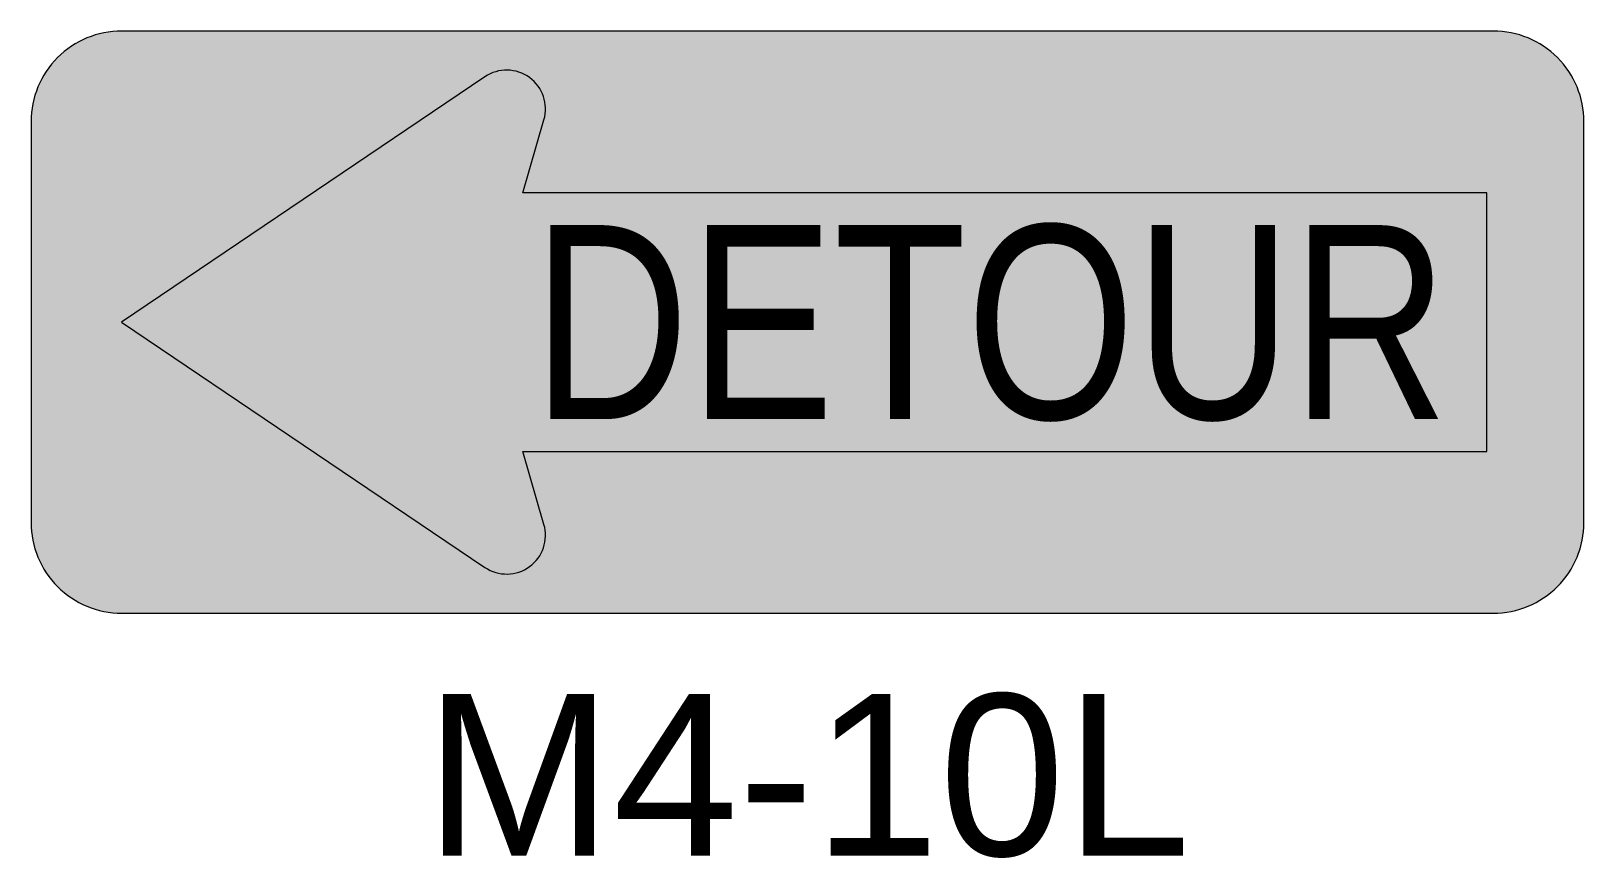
# Model space of a CAD drawing. Extents: x -0.48 to 0.48, y -0.331 to 0.18.
import ezdxf
from ezdxf.enums import TextEntityAlignment as Align

# ---------------------------------------------------------------- set-up
doc = ezdxf.new("R2010")
doc.units = 0
doc.header["$LTSCALE"] = 0.01
doc.header["$MEASUREMENT"] = 0
for name, color, linetype, lineweight in [('C-TRAF-CTRL-MTCD-IDEN', 7, 'Continuous', 20), ('C-TRAF-CTRL-MTCD-PATT-BLCK', 250, 'Continuous', 20), ('C-TRAF-CTRL-MTCD-PATT-ORNG', 30, 'Continuous', 20)]:
    doc.layers.add(name, color=color, linetype=linetype, lineweight=lineweight)
doc.styles.add('COA', font='arial.ttf')

msp = doc.modelspace()

# ---------------------------------------------------------------- hatches: boundary and pattern name
at = {"layer": 'C-TRAF-CTRL-MTCD-PATT-BLCK', "lineweight": 0}
h = msp.add_hatch(color=256, dxfattribs=at)
h.paths.add_polyline_path([(0.424, 0.18), (-0.424, 0.18, 0.414214), (-0.48, 0.124), (-0.48, -0.124, 0.414214), (-0.424, -0.18), (0.424, -0.18, 0.414214), (0.48, -0.124), (0.48, 0.124, 0.414214)])
h.paths.add_polyline_path([(-0.16291, -0.12512), (-0.176, -0.08), (0.42, -0.08), (0.42, 0.08), (-0.176, 0.08), (-0.16291, 0.12512, 0.701568), (-0.1994, 0.1517), (-0.424, 0), (-0.1994, -0.1517, 0.701568)], flags=16)
at = {"layer": 'C-TRAF-CTRL-MTCD-PATT-ORNG', "lineweight": 0}
h = msp.add_hatch(color=256, dxfattribs=at)
h.dxf.hatch_style = 1
h.paths.add_polyline_path([(-0.424, 0), (-0.1994, 0.1517, -0.701568), (-0.16291, 0.12512), (-0.176, 0.08), (0.42, 0.08), (0.42, -0.08), (-0.176, -0.08), (-0.16291, -0.12512, -0.701568), (-0.1994, -0.1517)])

# ---------------------------------------------------------------- linework, layer by layer
at = {"layer": 'C-TRAF-CTRL-MTCD-PATT-BLCK', "lineweight": 0}
for points in [[(0.424, 0.18), (-0.424, 0.18, 0.414214), (-0.48, 0.124), (-0.48, -0.124, 0.414214), (-0.424, -0.18), (0.424, -0.18, 0.414214), (0.48, -0.124), (0.48, 0.124, 0.414214)], [(-0.16291, -0.12512), (-0.176, -0.08), (0.42, -0.08), (0.42, 0.08), (-0.176, 0.08), (-0.16291, 0.12512, 0.701568), (-0.1994, 0.1517), (-0.424, 0), (-0.1994, -0.1517, 0.701568)]]:
    msp.add_lwpolyline(points, format="xyb", close=True, dxfattribs=at)

# ---------------------------------------------------------------- texts
at = {"layer": 'C-TRAF-CTRL-MTCD-IDEN', "lineweight": 0, "style": 'COA'}
msp.add_text('M4-10L', height=0.1, dxfattribs=at).set_placement((0, -0.23), align=Align.TOP_CENTER)
at = {"layer": 'C-TRAF-CTRL-MTCD-PATT-BLCK', "lineweight": 0, "style": 'COA', "width": 0.8}
msp.add_text('DETOUR', height=0.12, dxfattribs=at).set_placement((-0.17, 0), align=Align.MIDDLE_LEFT)

doc.saveas('drawing.dxf')
